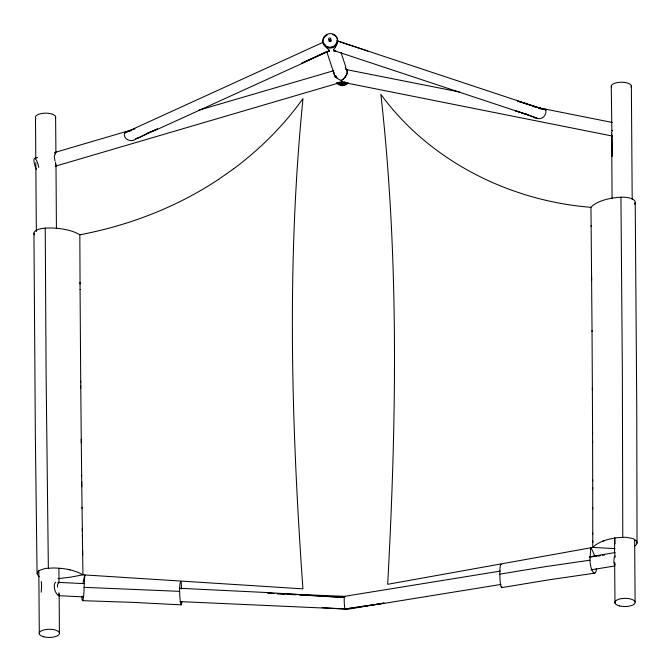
<?xml version="1.0" encoding="UTF-8"?>
<svg xmlns="http://www.w3.org/2000/svg" width="671" height="671" viewBox="0 0 671 671"><rect width="100%" height="100%" fill="white"/><g stroke="black" fill="none" stroke-linecap="round" stroke-linejoin="round"><path stroke-width="1.01" d="M56.423 228.358L55.987 164.445M81.896 596.116A9.327 0.998 -87.2 0 0 83.061 599.572A9.327 0.998 -87.2 0 0 84.085 587.335L84.705 576.498A38.348 3.992 86.9 0 1 84.974 574.955A19.585 5.058 -82.8 0 0 82.927 583.426M596.427 568.488A9.327 2.885 80.8 0 1 593.097 572.178A9.327 2.885 80.8 0 1 590.002 560.168L590.623 549.323A38.348 3.992 86.9 0 1 590.891 547.779A19.585 8.807 75.8 0 1 594.523 555.949M614.636 562.927L614.77 564.261M614.569 552.56L614.653 538.016L615.483 537.974A36.754 15.945 -0.2 0 1 617.865 537.664L625.909 537.253L632.384 538.444A12.799 5.553 -0.2 0 1 634.187 539.232L636.452 541.036L637.031 543.099L636.745 405.368L635.219 202.474M56.02 165.007L55.878 165.737M60.759 568.354L55.827 568.035A36.72 15.936 -0.2 0 0 53.345 567.985L45.309 568.429L39.673 570.283A12.799 5.553 -0.2 0 0 38.339 571.231L37.09 573.931L38.993 576.565A12.799 5.553 -0.2 0 0 39.161 576.683M615.248 557.098L614.711 553.097M335.165 77.35A7.456 6.903 -17.9 0 1 335.466 76.15L335.517 77.526M335.542 76.192L335.525 77.551M611.734 131.222L611.835 130.518M611.851 130.434L611.264 86.869M637.022 543.141L636.427 544.449A12.799 5.553 -0.2 0 1 635.353 545.506L634.456 546.093M58.905 568.429L59.023 582.973M55.852 152.577L55.601 153.256M346.462 75.035A5.108 2.021 -62 0 0 347.075 70.967A4.848 1.921 -62.1 0 1 346.437 75.035L345.204 76.905M346.362 75.026L345.724 76.159M55.508 152.619L54.292 156.611L55.056 161.115M345.666 76.251L344.869 77.341L345.196 76.913M345.624 82.181L345.481 82.382A13.126 9.461 42.2 0 1 343.686 84.143M333.621 49.545L335.475 47.297M344.533 77.744L344.802 77.417L342.47 79.664A14.494 5.754 -62.2 0 1 341.354 80.419L341.304 80.428A12.489 6.869 52.4 0 1 337.438 78.44A6.165 3.397 52.4 0 1 335.106 76.049A6.442 3.523 52.3 0 0 337.463 78.356M344.03 78.281L343.468 78.834M343.317 78.968L342.47 79.664A14.603 5.779 -62.1 0 1 341.304 80.428L341.304 80.428M233.743 168.731C260.205 149.054 283.774 125.41 302.998 98.595L302.135 107.41C286.727 267.477 291.566 428.694 302.923 588.853L82.961 574.821L70.841 577.119L58.075 578.645M233.516 168.899L218.88 179.182M218.637 179.342C176.817 207.096 129.092 225.515 79.832 234.775A36.754 15.802 -0.2 0 0 45.234 228.132A12.791 5.175 -0.4 0 0 34.515 234.867M58.838 582.428L57.622 584.391L57.421 587.142M146.496 133.797L137.614 138.352M327.037 51.533L302.176 63.409L157.794 129.193L148.325 132.858M136.163 138.939L157.467 128.924L148.291 132.833M327.029 51.524L301.849 63.141L329.436 50.962M329.26 51.071L328.253 51.172M322.977 42.365L124.613 132.875C122.65 139.123 131.13 142.931 135.919 139.031M602.608 541.245L604.521 540.549M34.531 158.423L37.526 157.551M54.468 152.577L135.022 128.924M199.17 110.094L333.705 70.707M55.265 166.223L341.849 82.088A8.513 7.389 77 0 0 344.592 82.088M501.43 587.67L547.704 580.012L594.716 573.16M589.507 556.88L615.232 552.518M345.397 609.679L384.147 603.086L345.011 609L180.029 601.61M500.272 571.113L344.584 596.326L277.224 593.617M500.985 584.433L383.393 603.489L345.011 609L322.189 607.599M591.008 569.838L614.804 565.98M614.745 538.092L610.87 538.805A36.754 15.945 -0.2 0 0 600.805 541.992L596.15 544.542L592.77 547.444L387.67 584.307C396.376 424.064 399.002 262.923 381.833 103.133L380.876 94.41C429.549 160.906 509.457 200.889 590.941 207.322A36.754 15.802 -0.2 0 1 620.943 197.215A12.791 5.175 -0.4 0 1 634.405 204.093M590.002 560.168L544.785 566.743L499.803 574.158L499.803 573.093A15.97 1.661 86.9 0 1 499.92 569.268C499.828 568.22 500.558 562.868 501.321 564.63M589.415 557.123L596.511 556.184M598.54 555.915L600.57 555.647M589.188 556.888L600.419 555.487M602.466 555.236L604.504 554.984M335.081 50.853L334.141 50.811M329.251 41.233A1.065 0.956 -15.2 0 1 329.822 40.352A1.065 0.99 -17.9 0 0 329.251 41.233L330.174 41.183M330.442 41.166L331.105 41.132M614.921 548.576L592.77 547.444L592.761 540.792M84.085 587.335L179.627 591.352L179.627 590.287A15.97 1.661 86.9 0 1 179.744 586.462C179.727 583.317 181.296 577.966 181.313 584.357A41.283 4.294 86.9 0 1 181.556 588.895M82.508 600.671L132.078 602.332L181.254 604.865M274.12 593.491L267.897 593.239L272.082 593.474M57.723 582.344L83.791 583.611M179.534 588.282L268.19 592.602L344.282 597.492L310.799 595.63M58.218 595.672L83.246 596.888M277.316 593.768L284.638 594.17M287.784 594.347L296.154 594.816M299.291 594.984L308.702 595.513M538.427 108.09L539.4 108.257M346.236 69.566L459.325 91.952M67.846 569.369L70.086 569.838M534.217 106.89L612.279 122.466M342.571 84.278L341.849 82.088L611.918 135.961M535.424 117.576C540.868 121.006 546.857 115.907 545.808 110.254M545.372 109.834L517.769 101.162L541.304 108.61L337.194 40.864M533.78 117.073L528.664 115.169M333.453 50.442L528.211 114.976M336.892 40.763L367.783 51.013M537.06 117.995L514.758 110.505L527.75 114.775L526.844 114.355M343.678 84.135L342.562 83.598L341.464 84.252A13.126 10.593 -37.3 0 1 339.182 82.835M526.391 114.145L525.502 113.701M328.924 49.797L326.467 47.784A4.907 2.491 61.2 0 1 324.772 44.135M612.271 135.777L611.893 135.274L612.061 156.276L611.583 132.489L611.541 133.63M345.204 67.293L345.85 68.106M345.909 68.207L347.041 70.606A12.279 4.865 -62.1 0 0 345.892 69.398A13.94 5.519 -62.1 0 1 347.243 70.732M326.693 51.407L333.504 71.998M341.078 52.648L345.716 66.697M343.812 84.831L344.03 85.511M342.571 84.999L342.789 85.67M341.338 84.965L341.556 85.645M55.458 162.357L55.785 163.472M58.88 592.745L59.149 594.103M611.667 134.653L612.069 198.515M341.321 80.57L341.371 80.83A6.676 0.696 86.9 0 0 341.774 82.038M614.77 537.53L614.963 543.795M82.399 534.938L82.676 554.883M82.617 550.715L82.961 574.821L78.121 572.363L72.242 570.384A36.72 15.936 -0.2 0 0 60.751 568.354M48.354 568.102L46.106 374.359L45.234 228.132M37.073 573.504L35.353 436.142L33.944 233.24M81.728 481.761L82.055 508.35M82.047 507.326L82.357 531.432M82.315 528.295L82.424 536.255M620.943 197.215L622.352 372.657L622.78 537.253M590.941 207.322L591.143 226.471M591.134 225.582L592.04 331.482M81.3 442.902L80.746 385.389M81.258 439.262L81.661 475.773M81.652 475.11L81.787 486.727M80.713 380.851L80.772 388.157M55.601 116.712L55.911 152.166M631.369 85.787L632.191 199.522M634.649 539.534L635.101 601.895M614.653 562.323L614.988 602.977M591.612 276.704L591.646 280.352M80.721 382.646L80.075 289.528M35.496 117.794L35.798 158.49M35.823 162.667L36.335 231.52M38.826 570.493L39.287 633.894M592.032 330.535L592.376 389.893M80.034 282.256L80.075 289.562M59.182 594.523L59.4 632.812M592.367 388.056L592.56 433.718M79.832 234.775L80.05 284.043M592.694 479.899L592.711 489.553M592.585 441.015L592.694 480.922M592.56 431.889L592.594 442.852M592.761 532.967L592.77 542.621M592.745 507.536L592.761 534.141M592.711 487.574L592.745 508.844M35.882 118.524A10.124 4.093 -0.4 0 1 45.343 113.156A10.124 4.093 -0.4 0 1 55.332 118.247M55.852 165.829A6.366 2.206 55.5 0 1 55.685 166.014M55.097 153.902A7.44 0.579 -68.1 0 1 55.399 153.315M55.425 163.137A6.643 1.736 62.6 0 1 55.668 164.076M59.493 595.588A7.02 3.414 75 0 1 54.812 589.935A7.02 3.414 75 0 1 55.609 582.26M59.048 593.978A5.712 1.703 62.3 0 1 58.712 595.663M611.65 87.599A10.124 4.093 -0.4 0 1 621.12 82.231A10.124 4.093 -0.4 0 1 631.101 87.322M611.298 122.416A7.44 0.822 61.8 0 1 611.491 122.457M612.296 131.281A6.567 0.788 -79.7 0 1 612.413 130.484M611.818 134.401A6.643 2.91 -66.8 0 1 611.759 133.428M614.175 564.11A7.02 2.097 -82.1 0 1 614.586 556.091M615.072 564.923A5.712 2.692 -66.3 0 1 614.821 564.202M41.174 581.572A6.66 0.713 -87.2 0 1 41.141 592.183M345.204 609.629A6.76 0.705 86.9 0 1 344.307 603.405A6.76 0.705 86.9 0 1 344.433 596.578M344.768 596.376A6.76 0.705 86.9 0 1 344.928 596.779M345.64 608.899A6.76 0.705 86.9 0 1 345.548 609.427M332.615 34.473A7.456 6.903 -17.9 0 1 336.473 44.772A7.456 6.903 -17.9 0 1 324.697 45.955A7.456 6.903 -17.9 0 1 327.154 35.026M330.493 39.43A1.065 0.99 -17.9 0 1 331.013 40.822A1.065 0.99 -17.9 0 1 329.453 41.191A1.065 0.99 -17.9 0 1 329.335 39.706M36.569 169.595A6.66 1.686 73.6 0 1 33.978 161.057A6.66 1.686 73.6 0 1 35.781 159.262A6.66 1.686 73.6 0 1 38.742 167.44M344.542 82.097A8.463 7.347 76.9 0 1 341.858 82.047M334.007 72.745A4.814 2.65 52.4 0 0 335.022 76.075A5.058 2.827 52.3 0 1 333.999 72.653M127.733 131.667A22.646 5.343 -12.7 0 1 131.482 130.568M126.777 131.969A9.537 2.969 -10.9 0 1 127.624 131.667M125.88 132.078A6.911 2.709 -7.9 0 1 126.4 131.851M125.183 133.026A5.234 2.231 -6 0 1 126.45 132.422M137.488 137.949A48.874 42.835 -43.9 0 1 135.81 138.629M148.257 132.699A35.11 33.307 4.2 0 1 146.756 133.714M538.947 108.534A22.646 5.997 3.5 0 1 542.805 109.272M535.391 118.121A48.882 39.664 53 0 1 533.73 117.635M545.263 109.18A5.234 2.768 -24.3 0 1 545.892 110.229M544.449 109.339A6.911 2.827 -4.2 0 1 544.81 109.482M543.552 108.979A10.342 3.632 -0.4 0 1 544.189 109.172M335.911 51.038A6.727 4.563 -82.5 0 1 335.055 50.996M333.806 51.055A3.976 1.728 -33.6 0 1 333.822 49.495M335.383 47.054A4.907 1.686 -60 0 0 337.471 41.401A6.056 1.938 -71.4 0 0 337.404 41.174M337.228 40.57A6.165 1.778 -75.2 0 1 337.538 40.646M328.27 49.688A3.976 0.856 26.1 0 1 329.394 51.139M336.825 41.963A6.66 6.182 -18.3 0 1 331.038 47.339A6.66 6.182 -18.3 0 1 324.194 43.8M346.328 82.969A6.66 6.182 -18.3 0 1 337.857 82.692M335.97 77.274A6.66 6.182 -18.3 0 1 336.305 76.1M348.408 82.919A7.456 6.903 -17.9 0 1 336.523 82.818M335.5 77.417A7.456 6.903 -17.9 0 1 335.919 76.234M347.578 82.885A7.456 6.903 -17.9 0 1 336.993 82.952M501.816 586.58A9.52 0.99 86.9 0 1 500.608 584.869A9.52 0.99 86.9 0 1 499.828 574.233M181.841 601.484A9.52 0.99 86.9 0 1 180.65 603.237A9.52 0.99 86.9 0 1 179.643 591.411M43.716 636.796A10.124 4.093 -0.4 0 0 59.442 633.567A10.124 4.093 -0.4 0 0 44.873 629.708A10.124 4.093 -0.4 0 0 43.716 636.796M619.417 605.879A10.124 4.093 -0.4 0 0 635.143 602.65A10.124 4.093 -0.4 0 0 620.574 598.792A10.124 4.093 -0.4 0 0 619.417 605.879M328.371 47.339A7.456 6.903 -17.9 0 0 337.194 38.222A7.456 6.903 -17.9 0 0 324.714 35.957A7.456 6.903 -17.9 0 0 328.371 47.339M329.335 39.807A1.065 0.956 -15.2 0 0 330.728 38.65A1.065 0.956 -15.2 0 0 329 38.188A1.065 0.956 -15.2 0 0 329.335 39.807M339.207 82.323A8.463 6.333 -85.6 0 0 341.841 82.047A8.513 6.366 -85.6 0 1 339.149 82.307"/></g></svg>
